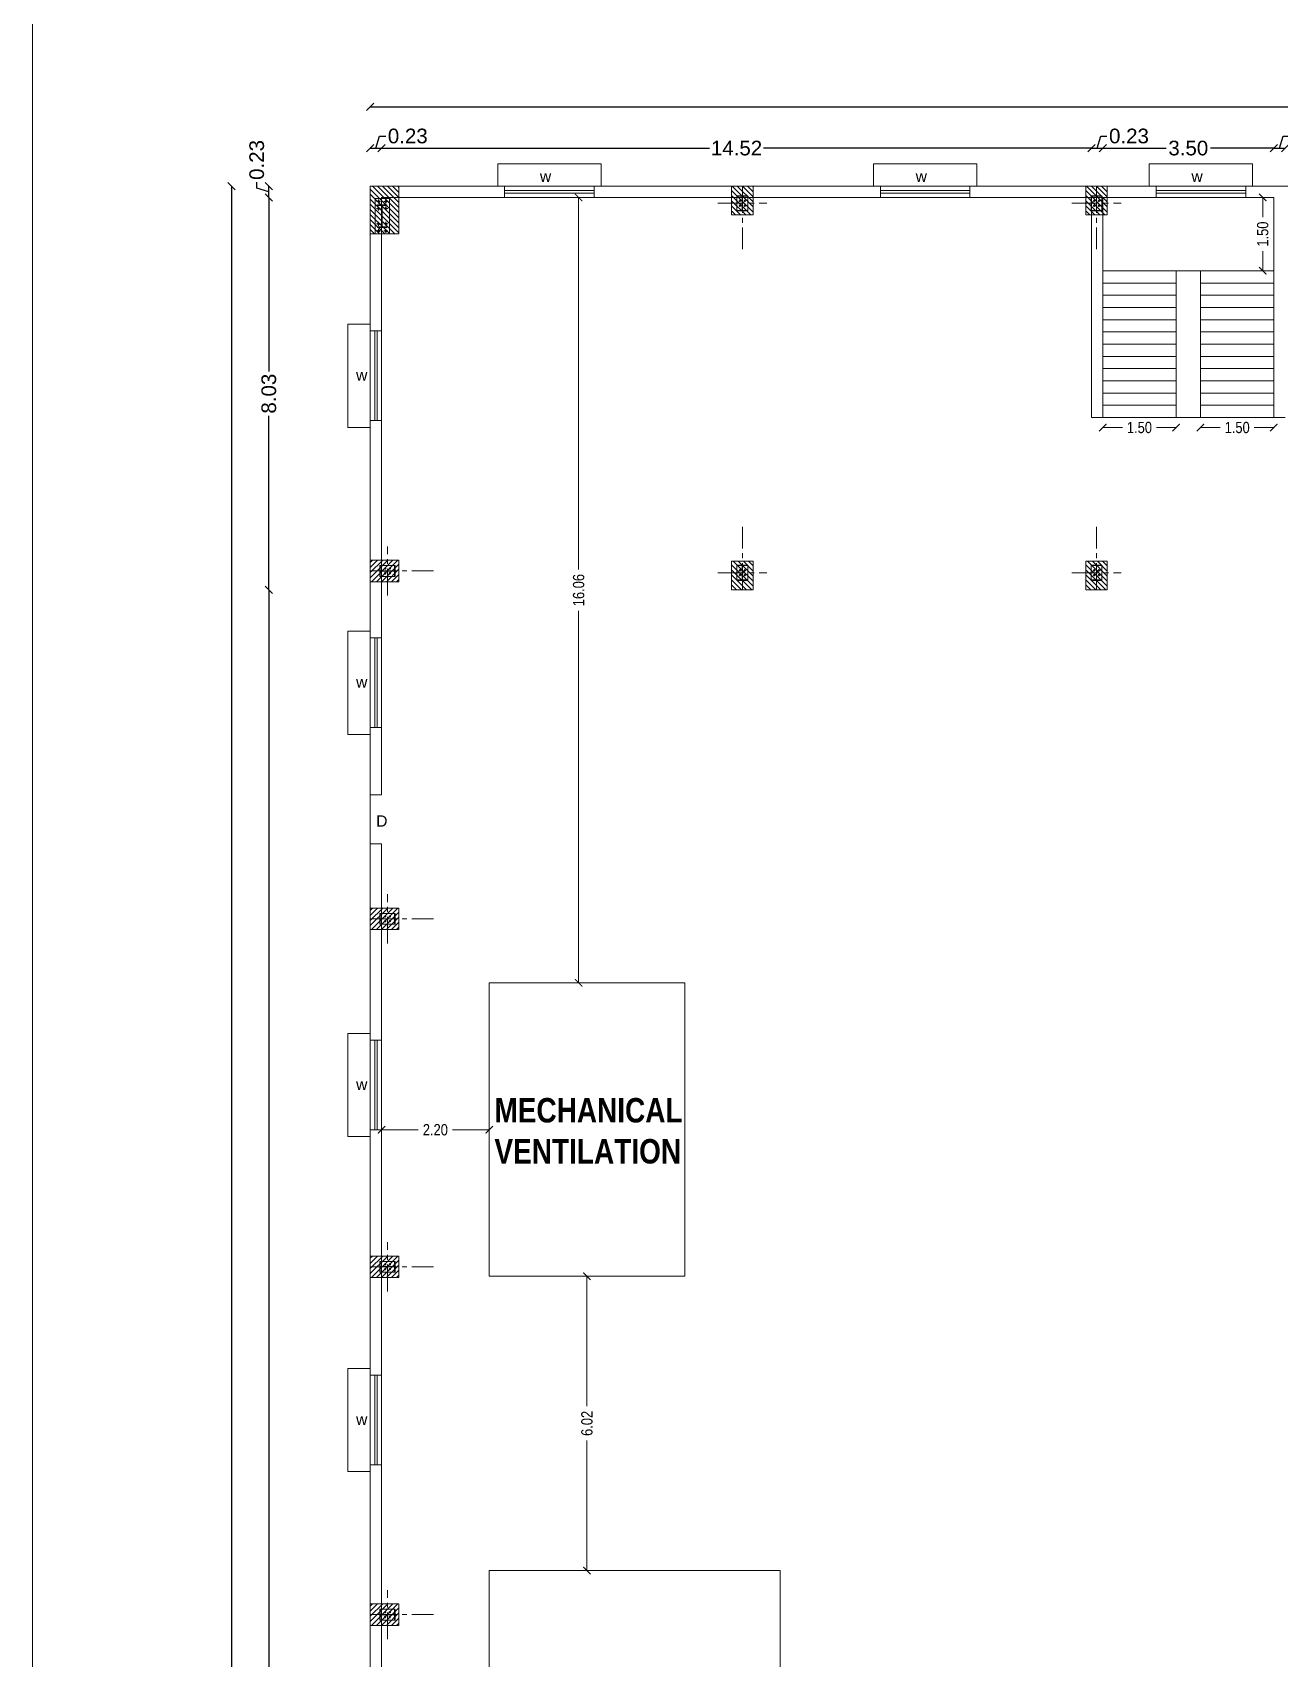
# Model space of a CAD drawing. Header units: metres. Extents: x -1560405 to -1559609, y 42907 to 43310.
# Drawn here: x -1559943.01 to -1559917.51, y 43081.44 to 43114.69 of the extents above; entities that cross this region are included whole.
import ezdxf

# ---------------------------------------------------------------- set-up
doc = ezdxf.new("R2010")
doc.units = ezdxf.units.M
doc.header["$LTSCALE"] = 750
doc.header["$MEASUREMENT"] = 0
doc.header["$PDMODE"] = 35
doc.header["$PDSIZE"] = 50
doc.linetypes.add('CENTER2', pattern=[1.125, 0.75, -0.125, 0.125, -0.125])
doc.linetypes.add('DASHED2', pattern=[9.525, 6.35, -3.175])
doc.layers.get('0').update_dxf_attribs({"lineweight": 5})
doc.layers.get('Defpoints').update_dxf_attribs({"lineweight": 0})
doc.layers.add('BLK_1_FLR_0_BLT_UP_AREA', color=1, linetype='Continuous', plot=False)
doc.layers.add('BLK_1_FLR_0_CARPET_AREA', color=10, linetype='Continuous')
doc.layers.add('BLK_1_FLR_0_REGULAR_ROOM_1', color=117, linetype='Continuous')
doc.layers.add('grid', color=253, linetype='Continuous', lineweight=5)
doc.styles.add('GLOBAL INFRA', font='ARIALNB.TTF', dxfattribs={"height": 0.3})
doc.styles.add('mani', font='swissc.ttf', dxfattribs={"height": 0.23})
doc.styles.get("Standard").update_dxf_attribs({"font": 'arial.ttf'})
doc.dimstyles.new('Civil Mt', dxfattribs={"dimtxt": 0.23, "dimasz": 0.15, "dimexe": 0, "dimexo": 0, "dimgap": 0.1, "dimtad": 0, "dimzin": 0, "dimdsep": 46, "dimtxsty": 'mani', "dimblk": 'ARCHTICK', "dimcen": 0, "dimse1": 1, "dimse2": 1, "dimclrd": 253, "dimclrt": 7, "dimadec": 0, "dimazin": 3, "dimtfac": 1, "dimtofl": 0, "dimtmove": 1, "dimatfit": 3, "dimfxl": 0, "dimfrac": 2, "dimtolj": 1, "dimtzin": 0, "dimlwd": 13, "dimarcsym": 0})
doc.dimstyles.new('Civil mt size large', dxfattribs={"dimtxt": 0.3, "dimasz": 0.15, "dimexe": 0, "dimexo": 0, "dimgap": 0.0625, "dimtad": 0, "dimzin": 0, "dimdsep": 46, "dimtxsty": 'Standard', "dimblk": 'OBLIQUE', "dimcen": 0, "dimse1": 1, "dimse2": 1, "dimclrd": 253, "dimclrt": 7, "dimadec": 0, "dimazin": 3, "dimtfac": 1, "dimtofl": 0, "dimtmove": 1, "dimatfit": 3, "dimfxl": 0, "dimfrac": 2, "dimtolj": 1, "dimtzin": 0, "dimarcsym": 0})
pattern_1 = [(315, (-1558543.63683, 45782.80781), (0.0517071834, 0.0517071834), [])]
pattern_2 = [(315, (-1558536.39282, 45782.80781), (0.0517071834, 0.0517071834), [])]

# ---------------------------------------------------------------- blocks, each defined once
blk = doc.blocks.new('Z$W@#0BBF08D7')
for p, q in [((84, 42), (0, 42)), ((42, 84), (42, 0))]:
    blk.add_line(p, q)
blk.add_circle((42, 42), 21)
blk = doc.blocks.new('Z$W@#71D679F2')
at = {"color": 1}
for points in [[(0, 300), (740, 300), (740, 0), (0, 0)], [(135, 50), (135, 250), (145, 250), (145, 50)], [(145, 147), (595, 147), (595, 152), (145, 152)], [(605, 50), (605, 250), (595, 250), (595, 50)]]:
    blk.add_lwpolyline(points, close=True, dxfattribs=at)
for p in [(18, 183), (18, 33), (168, 183), (168, 33)]:
    blk.add_blockref('Z$W@#0BBF08D7', p)
at = {"xscale": -1}
for p in [(572, 183), (572, 33), (722, 183), (722, 33)]:
    blk.add_blockref('Z$W@#0BBF08D7', p, dxfattribs=at)
blk = doc.blocks.new('_ArchTick')
at = {"color": 0, "linetype": 'ByBlock', "const_width": 0.15}
blk.add_lwpolyline([(-0.5, -0.5), (0.5, 0.5)], dxfattribs=at)
blk = doc.blocks.new('*D481')
at = {"color": 253, "lineweight": 13}
for p, q in [((-1559921.124, 43106.611), (-1559920.723, 43106.611)), ((-1559919.624, 43106.611), (-1559920.026, 43106.611))]:
    blk.add_line(p, q, dxfattribs=at)
at = {"layer": 'Defpoints', "color": 0}
for p in [(-1559921.124, 43106.816), (-1559921.124, 43106.611), (-1559919.624, 43106.816)]:
    blk.add_point(p, dxfattribs=at)
at = {"color": 253, "lineweight": 13, "xscale": 0.15, "yscale": 0.15, "zscale": 0.15, "rotation": 180}
blk.add_blockref('_ArchTick', (-1559921.124, 43106.611), dxfattribs=at)
at = {"color": 253, "lineweight": 13, "xscale": 0.15, "yscale": 0.15, "zscale": 0.15}
blk.add_blockref('_ArchTick', (-1559919.624, 43106.611), dxfattribs=at)
at = {"color": 7, "lineweight": -3, "insert": (-1559920.374, 43106.611), "char_height": 0.23, "attachment_point": 5, "style": 'mani'}
blk.add_mtext('\\A1;1.50', dxfattribs=at)
blk = doc.blocks.new('*D482')
at = {"color": 253, "lineweight": 13}
for p, q in [((-1559919.125, 43106.611), (-1559918.723, 43106.611)), ((-1559917.625, 43106.611), (-1559918.027, 43106.611))]:
    blk.add_line(p, q, dxfattribs=at)
at = {"layer": 'Defpoints', "color": 0}
for p in [(-1559919.125, 43106.817), (-1559917.625, 43106.817), (-1559917.625, 43106.611)]:
    blk.add_point(p, dxfattribs=at)
at = {"color": 253, "lineweight": 13, "xscale": 0.15, "yscale": 0.15, "zscale": 0.15, "rotation": 180}
blk.add_blockref('_ArchTick', (-1559919.125, 43106.611), dxfattribs=at)
at = {"color": 253, "lineweight": 13, "xscale": 0.15, "yscale": 0.15, "zscale": 0.15}
blk.add_blockref('_ArchTick', (-1559917.625, 43106.611), dxfattribs=at)
at = {"color": 7, "lineweight": -3, "insert": (-1559918.375, 43106.611), "char_height": 0.23, "attachment_point": 5, "style": 'mani'}
blk.add_mtext('\\A1;1.50', dxfattribs=at)
blk = doc.blocks.new('*D483')
at = {"color": 253, "lineweight": 13}
for p, q in [((-1559917.852, 43111.317), (-1559917.852, 43110.915)), ((-1559917.852, 43109.817), (-1559917.852, 43110.219))]:
    blk.add_line(p, q, dxfattribs=at)
at = {"layer": 'Defpoints', "color": 0}
for p in [(-1559917.852, 43111.317), (-1559917.852, 43111.317), (-1559917.852, 43109.817)]:
    blk.add_point(p, dxfattribs=at)
at = {"color": 253, "lineweight": 13, "xscale": 0.15, "yscale": 0.15, "zscale": 0.15}
for p, rotation in [((-1559917.852, 43111.317), 90), ((-1559917.852, 43109.817), 270)]:
    blk.add_blockref('_ArchTick', p, dxfattribs=dict(at, rotation=rotation))
at = {"color": 7, "lineweight": -3, "insert": (-1559917.852, 43110.567), "char_height": 0.23, "attachment_point": 5, "rotation": 90, "style": 'mani'}
blk.add_mtext('\\A1;1.50', dxfattribs=at)
blk = doc.blocks.new('_Oblique')
at = {"color": 0, "linetype": 'ByBlock', "lineweight": -2}
blk.add_line((-0.5, -0.5), (0.5, 0.5), dxfattribs=at)
blk = doc.blocks.new('*D525')
at = {"color": 253, "lineweight": -2}
for p, q in [((-1559935.989, 43112.325), (-1559935.915, 43112.572)), ((-1559935.915, 43112.572), (-1559935.79, 43112.572)), ((-1559936.104, 43112.325), (-1559935.874, 43112.325))]:
    blk.add_line(p, q, dxfattribs=at)
at = {"layer": 'Defpoints', "color": 0}
for p in [(-1559935.874, 43112.325), (-1559936.104, 43110.203), (-1559935.874, 43110.203)]:
    blk.add_point(p, dxfattribs=at)
at = {"color": 253, "lineweight": -2, "xscale": 0.15, "yscale": 0.15, "zscale": 0.15, "rotation": 180}
blk.add_blockref('_Oblique', (-1559936.104, 43112.325), dxfattribs=at)
at = {"color": 253, "lineweight": -2, "xscale": 0.15, "yscale": 0.15, "zscale": 0.15}
blk.add_blockref('_Oblique', (-1559935.874, 43112.325), dxfattribs=at)
at = {"color": 7, "insert": (-1559935.338, 43112.572), "char_height": 0.3, "attachment_point": 5}
blk.add_mtext('\\A1;0.23', dxfattribs=at)
blk = doc.blocks.new('*D526')
at = {"color": 253, "lineweight": -2}
for p, q in [((-1559935.874, 43112.325), (-1559929.167, 43112.325)), ((-1559921.354, 43112.325), (-1559928.061, 43112.325))]:
    blk.add_line(p, q, dxfattribs=at)
at = {"layer": 'Defpoints', "color": 0}
for p in [(-1559921.354, 43112.325), (-1559935.874, 43110.203), (-1559921.354, 43110.203, 0)]:
    blk.add_point(p, dxfattribs=at)
at = {"color": 253, "lineweight": -2, "xscale": 0.15, "yscale": 0.15, "zscale": 0.15, "rotation": 180}
blk.add_blockref('_Oblique', (-1559935.874, 43112.325), dxfattribs=at)
at = {"color": 253, "lineweight": -2, "xscale": 0.15, "yscale": 0.15, "zscale": 0.15}
blk.add_blockref('_Oblique', (-1559921.354, 43112.325), dxfattribs=at)
at = {"color": 7, "insert": (-1559928.614, 43112.325), "char_height": 0.3, "attachment_point": 5}
blk.add_mtext('\\A1;14.52', dxfattribs=at)
blk = doc.blocks.new('*D527')
at = {"color": 253, "lineweight": -2}
for p, q in [((-1559921.239, 43112.325), (-1559921.165, 43112.572)), ((-1559921.165, 43112.572), (-1559921.04, 43112.572)), ((-1559921.354, 43112.325), (-1559921.124, 43112.325))]:
    blk.add_line(p, q, dxfattribs=at)
at = {"layer": 'Defpoints', "color": 0}
for p in [(-1559921.124, 43112.325), (-1559921.354, 43110.767, 0), (-1559921.124, 43110.767, 0)]:
    blk.add_point(p, dxfattribs=at)
at = {"color": 253, "lineweight": -2, "xscale": 0.15, "yscale": 0.15, "zscale": 0.15, "rotation": 180}
blk.add_blockref('_Oblique', (-1559921.354, 43112.325), dxfattribs=at)
at = {"color": 253, "lineweight": -2, "xscale": 0.15, "yscale": 0.15, "zscale": 0.15}
blk.add_blockref('_Oblique', (-1559921.124, 43112.325), dxfattribs=at)
at = {"color": 7, "insert": (-1559920.588, 43112.572), "char_height": 0.3, "attachment_point": 5}
blk.add_mtext('\\A1;0.23', dxfattribs=at)
blk = doc.blocks.new('*D528')
at = {"color": 253, "lineweight": -2}
for p, q in [((-1559921.124, 43112.325), (-1559919.826, 43112.325)), ((-1559917.625, 43112.325), (-1559918.923, 43112.325))]:
    blk.add_line(p, q, dxfattribs=at)
at = {"layer": 'Defpoints', "color": 0}
for p in [(-1559917.625, 43112.325), (-1559917.625, 43110.849, 0), (-1559921.124, 43110.767, 0)]:
    blk.add_point(p, dxfattribs=at)
at = {"color": 253, "lineweight": -2, "xscale": 0.15, "yscale": 0.15, "zscale": 0.15, "rotation": 180}
blk.add_blockref('_Oblique', (-1559921.124, 43112.325), dxfattribs=at)
at = {"color": 253, "lineweight": -2, "xscale": 0.15, "yscale": 0.15, "zscale": 0.15}
blk.add_blockref('_Oblique', (-1559917.625, 43112.325), dxfattribs=at)
at = {"color": 7, "insert": (-1559919.375, 43112.325), "char_height": 0.3, "attachment_point": 5}
blk.add_mtext('\\A1;3.50', dxfattribs=at)
blk = doc.blocks.new('*D529')
at = {"color": 253, "lineweight": -2}
for p, q in [((-1559917.51, 43112.325), (-1559917.436, 43112.572)), ((-1559917.436, 43112.572), (-1559917.311, 43112.572)), ((-1559917.625, 43112.325), (-1559917.395, 43112.325))]:
    blk.add_line(p, q, dxfattribs=at)
at = {"layer": 'Defpoints', "color": 0}
for p in [(-1559917.395, 43112.325), (-1559917.625, 43111.177, 0), (-1559917.395, 43111.177, 0)]:
    blk.add_point(p, dxfattribs=at)
at = {"color": 253, "lineweight": -2, "xscale": 0.15, "yscale": 0.15, "zscale": 0.15, "rotation": 180}
blk.add_blockref('_Oblique', (-1559917.625, 43112.325), dxfattribs=at)
at = {"color": 253, "lineweight": -2, "xscale": 0.15, "yscale": 0.15, "zscale": 0.15}
blk.add_blockref('_Oblique', (-1559917.395, 43112.325), dxfattribs=at)
at = {"color": 7, "insert": (-1559916.859, 43112.572), "char_height": 0.3, "attachment_point": 5}
blk.add_mtext('\\A1;0.23', dxfattribs=at)
blk = doc.blocks.new('*D532')
at = {"color": 253, "lineweight": -2}
for p, q in [((-1559936.104, 43113.171), (-1559882.081, 43113.171)), ((-1559826.714, 43113.171), (-1559880.738, 43113.171))]:
    blk.add_line(p, q, dxfattribs=at)
at = {"layer": 'Defpoints', "color": 0}
for p in [(-1559936.104, 43113.171), (-1559936.104, 43111.548), (-1559826.714, 43111.548)]:
    blk.add_point(p, dxfattribs=at)
at = {"color": 253, "lineweight": -2, "xscale": 0.15, "yscale": 0.15, "zscale": 0.15, "rotation": 180}
blk.add_blockref('_Oblique', (-1559936.104, 43113.171), dxfattribs=at)
at = {"color": 253, "lineweight": -2, "xscale": 0.15, "yscale": 0.15, "zscale": 0.15}
blk.add_blockref('_Oblique', (-1559826.714, 43113.171), dxfattribs=at)
at = {"color": 7, "insert": (-1559881.409, 43113.171), "char_height": 0.3, "attachment_point": 5}
blk.add_mtext('\\A1;109.39', dxfattribs=at)
blk = doc.blocks.new('*D492')
at = {"color": 253, "lineweight": -2}
for p, q in [((-1559938.179, 43103.29), (-1559938.179, 43040.974)), ((-1559938.179, 42977.315), (-1559938.179, 43039.632))]:
    blk.add_line(p, q, dxfattribs=at)
at = {"layer": 'Defpoints', "color": 0}
for p in [(-1559938.179, 43103.29), (-1559934.983, 43103.29, 0), (-1559934.983, 42977.315, 0)]:
    blk.add_point(p, dxfattribs=at)
at = {"color": 253, "lineweight": -2, "xscale": 0.15, "yscale": 0.15, "zscale": 0.15}
for p, rotation in [((-1559938.179, 43103.29), 90), ((-1559938.179, 42977.315), 270)]:
    blk.add_blockref('_Oblique', p, dxfattribs=dict(at, rotation=rotation))
at = {"color": 7, "insert": (-1559938.179, 43040.303), "char_height": 0.3, "attachment_point": 5, "rotation": 90}
blk.add_mtext('\\A1;125.97', dxfattribs=at)
blk = doc.blocks.new('*D493')
at = {"color": 253, "lineweight": -2}
for p, q in [((-1559938.179, 43111.317), (-1559938.179, 43107.756)), ((-1559938.179, 43103.29), (-1559938.179, 43106.851))]:
    blk.add_line(p, q, dxfattribs=at)
at = {"layer": 'Defpoints', "color": 0}
for p in [(-1559938.179, 43111.317), (-1559934.259, 43111.317), (-1559934.259, 43103.29, 0)]:
    blk.add_point(p, dxfattribs=at)
at = {"color": 253, "lineweight": -2, "xscale": 0.15, "yscale": 0.15, "zscale": 0.15}
for p, rotation in [((-1559938.179, 43111.317), 90), ((-1559938.179, 43103.29), 270)]:
    blk.add_blockref('_Oblique', p, dxfattribs=dict(at, rotation=rotation))
at = {"color": 7, "insert": (-1559938.179, 43107.304), "char_height": 0.3, "attachment_point": 5, "rotation": 90}
blk.add_mtext('\\A1;8.03', dxfattribs=at)
blk = doc.blocks.new('*D549')
at = {"color": 253, "lineweight": -2}
for p, q in [((-1559938.426, 43111.506), (-1559938.426, 43111.631)), ((-1559938.179, 43111.432), (-1559938.426, 43111.506)), ((-1559938.179, 43111.317), (-1559938.179, 43111.548))]:
    blk.add_line(p, q, dxfattribs=at)
at = {"layer": 'Defpoints', "color": 0}
for p in [(-1559938.179, 43111.548), (-1559934.259, 43111.548), (-1559934.259, 43111.317)]:
    blk.add_point(p, dxfattribs=at)
at = {"color": 253, "lineweight": -2, "xscale": 0.15, "yscale": 0.15, "zscale": 0.15}
for p, rotation in [((-1559938.179, 43111.548), 90), ((-1559938.179, 43111.317), 270)]:
    blk.add_blockref('_Oblique', p, dxfattribs=dict(at, rotation=rotation))
at = {"color": 7, "insert": (-1559938.426, 43112.084), "char_height": 0.3, "attachment_point": 5, "rotation": 90}
blk.add_mtext('\\A1;0.23', dxfattribs=at)
blk = doc.blocks.new('*D494')
at = {"color": 253, "lineweight": -2}
for p, q in [((-1559938.942, 43111.548), (-1559938.942, 43036.755)), ((-1559938.942, 42960.623), (-1559938.942, 43035.416))]:
    blk.add_line(p, q, dxfattribs=at)
at = {"layer": 'Defpoints', "color": 0}
for p in [(-1559936.104, 43111.548), (-1559938.942, 42960.623), (-1559936.104, 42960.623, 0)]:
    blk.add_point(p, dxfattribs=at)
at = {"color": 253, "lineweight": -2, "xscale": 0.15, "yscale": 0.15, "zscale": 0.15}
for p, rotation in [((-1559938.942, 43111.548), 90), ((-1559938.942, 42960.623), 270)]:
    blk.add_blockref('_Oblique', p, dxfattribs=dict(at, rotation=rotation))
at = {"color": 7, "insert": (-1559938.942, 43036.085), "char_height": 0.3, "attachment_point": 5, "rotation": 90}
blk.add_mtext('\\A1;150.92', dxfattribs=at)
blk = doc.blocks.new('*D588')
at = {"color": 253, "lineweight": 13}
for p, q in [((-1559935.874, 43092.248), (-1559935.126, 43092.248)), ((-1559933.673, 43092.248), (-1559934.421, 43092.248))]:
    blk.add_line(p, q, dxfattribs=at)
at = {"layer": 'Defpoints', "color": 0}
for p in [(-1559935.874, 43092.248), (-1559935.874, 43092.248), (-1559933.673, 43092.254)]:
    blk.add_point(p, dxfattribs=at)
at = {"color": 253, "lineweight": 13, "xscale": 0.15, "yscale": 0.15, "zscale": 0.15, "rotation": 180}
blk.add_blockref('_ArchTick', (-1559935.874, 43092.248), dxfattribs=at)
at = {"color": 253, "lineweight": 13, "xscale": 0.15, "yscale": 0.15, "zscale": 0.15}
blk.add_blockref('_ArchTick', (-1559933.673, 43092.248), dxfattribs=at)
at = {"color": 7, "insert": (-1559934.774, 43092.248), "char_height": 0.23, "attachment_point": 5, "style": 'mani'}
blk.add_mtext('\\A1;2.20', dxfattribs=at)
blk = doc.blocks.new('*D589')
at = {"color": 253, "lineweight": 13}
for p, q in [((-1559931.673, 43089.254), (-1559931.673, 43086.596)), ((-1559931.673, 43083.234), (-1559931.673, 43085.892))]:
    blk.add_line(p, q, dxfattribs=at)
at = {"layer": 'Defpoints', "color": 0}
for p in [(-1559931.673, 43089.254), (-1559931.673, 43083.234), (-1559931.673, 43083.234)]:
    blk.add_point(p, dxfattribs=at)
at = {"color": 253, "lineweight": 13, "xscale": 0.15, "yscale": 0.15, "zscale": 0.15}
for p, rotation in [((-1559931.673, 43089.254), 90), ((-1559931.673, 43083.234), 270)]:
    blk.add_blockref('_ArchTick', p, dxfattribs=dict(at, rotation=rotation))
at = {"color": 7, "insert": (-1559931.673, 43086.244), "char_height": 0.23, "attachment_point": 5, "rotation": 90, "style": 'mani'}
blk.add_mtext('\\A1;6.02', dxfattribs=at)
blk = doc.blocks.new('*D600')
at = {"color": 253, "lineweight": 13}
for p, q in [((-1559931.843, 43111.317), (-1559931.843, 43103.711)), ((-1559931.843, 43095.254), (-1559931.843, 43102.86))]:
    blk.add_line(p, q, dxfattribs=at)
at = {"layer": 'Defpoints', "color": 0}
for p in [(-1559931.843, 43111.317), (-1559931.673, 43111.317), (-1559931.673, 43095.254)]:
    blk.add_point(p, dxfattribs=at)
at = {"color": 253, "lineweight": 13, "xscale": 0.15, "yscale": 0.15, "zscale": 0.15}
for p, rotation in [((-1559931.843, 43111.317), 90), ((-1559931.843, 43095.254), 270)]:
    blk.add_blockref('_ArchTick', p, dxfattribs=dict(at, rotation=rotation))
at = {"color": 7, "insert": (-1559931.843, 43103.286), "char_height": 0.23, "attachment_point": 5, "rotation": 90, "style": 'mani'}
blk.add_mtext('\\A1;16.06', dxfattribs=at)
blk = doc.blocks.new('Z$W@#459304DB')
for p, q in [((44, 22), (0, 22)), ((22, 0), (22, 44))]:
    blk.add_line(p, q)
blk.add_circle((22, 22), 11)
blk = doc.blocks.new('Z$W@#47CD4689')
at = {"color": 1}
for points in [[(-210, 0), (-210, 225), (-200, 225), (-200, 0)], [(-210, 225), (110, 225), (110, 0), (-210, 0)], [(-200, 110), (100, 110), (100, 115), (-200, 115)], [(110, 0), (110, 225), (100, 225), (100, 0)]]:
    blk.add_lwpolyline(points, close=True, dxfattribs=at)
at = {"layer": 'grid', "linetype": 'CENTER2'}
for points in [[(-50, -404), (-50, 629)], [(-410, 113), (915, 113)]]:
    blk.add_lwpolyline(points, dxfattribs=at)
for p in [(-122, 141), (-122, 41), (-22, 141), (-22, 41)]:
    blk.add_blockref('Z$W@#459304DB', p)

msp = doc.modelspace()

# ---------------------------------------------------------------- hatches: boundary and pattern name
at = {"linetype": 'Continuous'}
h = msp.add_hatch(dxfattribs=at)
h.set_pattern_fill('ANSI31', scale=0.585, angle=-90)
h.set_pattern_definition([(315, (-1558581.90021, 45796.85523), (0.0517071834, 0.0517071834), [])])
h.paths.add_polyline_path([(-1559935.5192, 43111.5476), (-1559935.5192, 43110.5726), (-1559936.1042, 43110.5726), (-1559936.1042, 43111.5476)])
h = msp.add_hatch(dxfattribs=at)
h.set_pattern_fill('ANSI31', scale=0.585, angle=-90)
h.set_pattern_definition(pattern_1)
h.paths.add_polyline_path([(-1559928.71457, 43110.9626), (-1559928.71457, 43111.5476), (-1559928.27582, 43111.5476), (-1559928.27582, 43110.9626)])
h = msp.add_hatch(dxfattribs=at)
h.set_pattern_fill('ANSI31', scale=0.585, angle=-90)
h.set_pattern_definition(pattern_2)
h.paths.add_polyline_path([(-1559921.47056, 43110.9626), (-1559921.47056, 43111.5476), (-1559921.03181, 43111.5476), (-1559921.03181, 43110.9626)])
h = msp.add_hatch(dxfattribs=at)
h.set_pattern_fill('ANSI31', scale=0.585)
h.set_pattern_definition([(45, (-1562670.309335, 44488.53593), (-0.0517071834, 0.0517071834), [])])
h.paths.add_polyline_path([(-1559935.5192, 43103.45819), (-1559936.1042, 43103.45819), (-1559936.1042, 43103.89694), (-1559935.5192, 43103.89694)])
h = msp.add_hatch(dxfattribs=at)
h.set_pattern_fill('ANSI31', scale=0.585, angle=-90)
h.set_pattern_definition(pattern_1)
h.paths.add_polyline_path([(-1559928.71457, 43103.87518), (-1559928.71457, 43103.29018), (-1559928.27582, 43103.29018), (-1559928.27582, 43103.87518)])
h = msp.add_hatch(dxfattribs=at)
h.set_pattern_fill('ANSI31', scale=0.585, angle=-90)
h.set_pattern_definition(pattern_2)
h.paths.add_polyline_path([(-1559921.47056, 43103.87518), (-1559921.47056, 43103.29018), (-1559921.03181, 43103.29018), (-1559921.03181, 43103.87518)])
h = msp.add_hatch(dxfattribs=at)
h.set_pattern_fill('ANSI31', scale=0.585)
h.set_pattern_definition([(45, (-1562670.309335, 44481.42094), (-0.0517071834, 0.0517071834), [])])
h.paths.add_polyline_path([(-1559935.5192, 43096.34319), (-1559936.1042, 43096.34319), (-1559936.1042, 43096.78194), (-1559935.5192, 43096.78194)])
h = msp.add_hatch(dxfattribs=at)
h.set_pattern_fill('ANSI31', scale=0.585)
h.set_pattern_definition([(45, (-1562670.309335, 44474.30594), (-0.0517071834, 0.0517071834), [])])
h.paths.add_polyline_path([(-1559935.5192, 43089.2282), (-1559936.1042, 43089.2282), (-1559936.1042, 43089.66695), (-1559935.5192, 43089.66695)])
h = msp.add_hatch(dxfattribs=at)
h.set_pattern_fill('ANSI31', scale=0.585)
h.set_pattern_definition([(45, (-1562670.309335, 44467.19095), (-0.0517071834, 0.0517071834), [])])
h.paths.add_polyline_path([(-1559935.5192, 43082.11321), (-1559936.1042, 43082.11321), (-1559936.1042, 43082.55196), (-1559935.5192, 43082.55196)])

# ---------------------------------------------------------------- linework, layer by layer
at = {"color": 7, "linetype": 'DASHED2', "ltscale": 0.2}
for p, q in [((-1559933.49666, 43111.5476), (-1559933.49666, 43112.0076)), ((-1559933.49666, 43112.0076), (-1559931.38469, 43112.0076)), ((-1559931.38469, 43112.0076), (-1559931.38469, 43111.5476)), ((-1559925.81171, 43111.5476), (-1559925.81171, 43112.0076)), ((-1559925.81171, 43112.0076), (-1559923.69974, 43112.0076)), ((-1559923.69974, 43112.0076), (-1559923.69974, 43111.5476)), ((-1559920.17185, 43111.5476), (-1559920.17185, 43112.0076)), ((-1559920.17185, 43112.0076), (-1559918.05988, 43112.0076)), ((-1559918.05988, 43112.0076), (-1559918.05988, 43111.5476)), ((-1559936.1042, 43108.72569), (-1559936.5642, 43108.72569)), ((-1559936.5642, 43108.72569), (-1559936.5642, 43106.61372)), ((-1559936.5642, 43106.61372), (-1559936.1042, 43106.61372)), ((-1559936.1042, 43102.44815), (-1559936.5642, 43102.44815)), ((-1559936.5642, 43102.44815), (-1559936.5642, 43100.33618)), ((-1559936.5642, 43100.33618), (-1559936.1042, 43100.33618)), ((-1559936.1042, 43094.22019), (-1559936.5642, 43094.22019)), ((-1559936.5642, 43094.22019), (-1559936.5642, 43092.10822)), ((-1559936.5642, 43092.10822), (-1559936.1042, 43092.10822)), ((-1559936.1042, 43087.3687), (-1559936.5642, 43087.3687)), ((-1559936.5642, 43087.3687), (-1559936.5642, 43085.25673)), ((-1559936.5642, 43085.25673), (-1559936.1042, 43085.25673))]:
    msp.add_line(p, q, dxfattribs=at)
at = {"color": 7}
for p, q in [((-1559933.35666, 43111.5476), (-1559933.49666, 43111.5476)), ((-1559925.67171, 43111.5476), (-1559925.81171, 43111.5476)), ((-1559920.03185, 43111.5476), (-1559920.17185, 43111.5476)), ((-1559921.35444, 43106.81629, 0), (-1559921.35444, 43111.3176)), ((-1559921.12444, 43106.81634, 0), (-1559921.12444, 43111.31764)), ((-1559917.62521, 43111.31697, 0), (-1559917.6244, 43106.81697, 0)), ((-1559917.62494, 43109.81697, 0), (-1559921.12494, 43109.81634, 0)), ((-1559919.62489, 43109.56661, 0), (-1559921.12494, 43109.56634, 0)), ((-1559919.62494, 43109.81661, 0), (-1559919.6244, 43106.81661, 0)), ((-1559919.12494, 43109.8167, 0), (-1559919.1244, 43106.8167, 0)), ((-1559917.62494, 43109.56697, 0), (-1559919.12489, 43109.5667, 0)), ((-1559919.62485, 43109.31661, 0), (-1559921.12489, 43109.31634, 0)), ((-1559917.62489, 43109.31697, 0), (-1559919.12485, 43109.3167, 0)), ((-1559919.6248, 43109.06661, 0), (-1559921.12485, 43109.06634, 0)), ((-1559917.62485, 43109.06697, 0), (-1559919.1248, 43109.0667, 0)), ((-1559919.62476, 43108.81661, 0), (-1559921.1248, 43108.81634, 0)), ((-1559919.62471, 43108.56661, 0), (-1559921.12476, 43108.56634, 0)), ((-1559917.6248, 43108.81697, 0), (-1559919.12476, 43108.8167, 0)), ((-1559917.62476, 43108.56697, 0), (-1559919.12471, 43108.5667, 0)), ((-1559919.62467, 43108.31661, 0), (-1559921.12471, 43108.31634, 0)), ((-1559917.62471, 43108.31697, 0), (-1559919.12467, 43108.3167, 0)), ((-1559919.62462, 43108.06661, 0), (-1559921.12467, 43108.06634, 0)), ((-1559917.62467, 43108.06697, 0), (-1559919.12462, 43108.0667, 0)), ((-1559919.62458, 43107.81661, 0), (-1559921.12462, 43107.81634, 0)), ((-1559919.62453, 43107.56661, 0), (-1559921.12458, 43107.56634, 0)), ((-1559917.62462, 43107.81697, 0), (-1559919.12458, 43107.8167, 0)), ((-1559917.62458, 43107.56697, 0), (-1559919.12453, 43107.5667, 0)), ((-1559919.62449, 43107.31661, 0), (-1559921.12453, 43107.31634, 0)), ((-1559917.62453, 43107.31697, 0), (-1559919.12449, 43107.3167, 0)), ((-1559919.62444, 43107.06661, 0), (-1559921.12449, 43107.06634, 0)), ((-1559917.62449, 43107.06697, 0), (-1559919.12444, 43107.0667, 0)), ((-1559921.12444, 43106.81634, 0), (-1559921.35444, 43106.81629, 0)), ((-1559917.62444, 43106.81697, 0), (-1559921.12444, 43106.81634, 0)), ((-1559917.6244, 43106.81697, 0), (-1559917.3944, 43106.81701, 0)), ((-1559935.8742, 43099.09739), (-1559936.1042, 43099.09739)), ((-1559935.8742, 43098.09739), (-1559936.1042, 43098.09739))]:
    msp.add_line(p, q, dxfattribs=at)
at = {"color": 7, "ltscale": 0.2}
for p, q in [((-1559933.35666, 43111.5476), (-1559933.35666, 43111.3176)), ((-1559931.52469, 43111.3176), (-1559931.52469, 43111.5476)), ((-1559925.67171, 43111.5476), (-1559925.67171, 43111.3176)), ((-1559923.83974, 43111.3176), (-1559923.83974, 43111.5476)), ((-1559920.03185, 43111.5476), (-1559920.03185, 43111.3176)), ((-1559918.19988, 43111.3176), (-1559918.19988, 43111.5476)), ((-1559933.35666, 43111.45796), (-1559931.52469, 43111.45796)), ((-1559933.35666, 43111.43256), (-1559933.35666, 43111.43256)), ((-1559933.35666, 43111.40716), (-1559931.52469, 43111.40716)), ((-1559931.52469, 43111.43256), (-1559931.52469, 43111.43256)), ((-1559925.67171, 43111.45796), (-1559923.83974, 43111.45796)), ((-1559925.67171, 43111.43256), (-1559925.67171, 43111.43256)), ((-1559925.67171, 43111.40716), (-1559923.83974, 43111.40716)), ((-1559923.83974, 43111.43256), (-1559923.83974, 43111.43256)), ((-1559920.03185, 43111.45796), (-1559918.19988, 43111.45796)), ((-1559920.03185, 43111.43256), (-1559920.03185, 43111.43256)), ((-1559920.03185, 43111.40716), (-1559918.19988, 43111.40716)), ((-1559918.19988, 43111.43256), (-1559918.19988, 43111.43256)), ((-1559935.8742, 43108.58569), (-1559936.1042, 43108.58569)), ((-1559936.01457, 43106.75372), (-1559936.01457, 43108.58569)), ((-1559935.98917, 43108.58569), (-1559935.98917, 43108.58569)), ((-1559935.96377, 43106.75372), (-1559935.96377, 43108.58569)), ((-1559936.1042, 43106.75372), (-1559935.8742, 43106.75372)), ((-1559935.98917, 43106.75372), (-1559935.98917, 43106.75372)), ((-1559935.8742, 43102.30815), (-1559936.1042, 43102.30815)), ((-1559936.01457, 43100.47618), (-1559936.01457, 43102.30815)), ((-1559935.98917, 43102.30815), (-1559935.98917, 43102.30815)), ((-1559935.96377, 43100.47618), (-1559935.96377, 43102.30815)), ((-1559936.1042, 43100.47618), (-1559935.8742, 43100.47618)), ((-1559935.98917, 43100.47618), (-1559935.98917, 43100.47618)), ((-1559935.8742, 43094.08019), (-1559936.1042, 43094.08019)), ((-1559936.01457, 43092.24822), (-1559936.01457, 43094.08019)), ((-1559935.98917, 43094.08019), (-1559935.98917, 43094.08019)), ((-1559935.96377, 43092.24822), (-1559935.96377, 43094.08019)), ((-1559936.1042, 43092.24822), (-1559935.8742, 43092.24822)), ((-1559935.98917, 43092.24822), (-1559935.98917, 43092.24822)), ((-1559935.8742, 43087.2287), (-1559936.1042, 43087.2287)), ((-1559936.01457, 43085.39673), (-1559936.01457, 43087.2287)), ((-1559935.98917, 43087.2287), (-1559935.98917, 43087.2287)), ((-1559935.96377, 43085.39673), (-1559935.96377, 43087.2287)), ((-1559936.1042, 43085.39673), (-1559935.8742, 43085.39673)), ((-1559935.98917, 43085.39673), (-1559935.98917, 43085.39673))]:
    msp.add_line(p, q, dxfattribs=at)
at = {"color": 7}
for points in [[(-1559608.97831, 43167.13879), (-1559943.01255, 43167.13879), (-1559943.01255, 42906.74882), (-1559608.97831, 42906.74882)], [(-1559936.1042, 42960.62268), (-1559936.1042, 43111.5476), (-1559826.71409, 43111.5476), (-1559826.7142, 42960.62268)], [(-1559933.67298, 43095.2541), (-1559929.67298, 43095.2541), (-1559929.67298, 43089.2541), (-1559933.67298, 43089.2541)], [(-1559933.67298, 43083.23447), (-1559927.72303, 43083.23447), (-1559927.72303, 43077.23447), (-1559933.67298, 43077.23447)]]:
    msp.add_lwpolyline(points, close=True, dxfattribs=at)
at = {"color": 7, "linetype": 'Continuous'}
msp.add_lwpolyline([(-1559935.5192, 43110.5726), (-1559935.5192, 43111.5476), (-1559936.1042, 43111.5476), (-1559936.1042, 43110.5726)], close=True, dxfattribs=at)
for points, elevation in [([(-1559928.27582, 43110.9626), (-1559928.27582, 43111.5476), (-1559928.71457, 43111.5476), (-1559928.71457, 43110.9626)], 94.40535), ([(-1559921.03181, 43110.9626), (-1559921.03181, 43111.5476), (-1559921.47056, 43111.5476), (-1559921.47056, 43110.9626)], 94.40535), ([(-1559935.5192, 43103.89694), (-1559936.1042, 43103.89694), (-1559936.1042, 43103.45819), (-1559935.5192, 43103.45819)], 0.00422), ([(-1559928.27582, 43103.87518), (-1559928.27582, 43103.29018), (-1559928.71457, 43103.29018), (-1559928.71457, 43103.87518)], 94.40535), ([(-1559921.03181, 43103.87518), (-1559921.03181, 43103.29018), (-1559921.47056, 43103.29018), (-1559921.47056, 43103.87518)], 94.40535), ([(-1559935.5192, 43096.78194), (-1559936.1042, 43096.78194), (-1559936.1042, 43096.34319), (-1559935.5192, 43096.34319)], 0.004), ([(-1559935.5192, 43089.66695), (-1559936.1042, 43089.66695), (-1559936.1042, 43089.2282), (-1559935.5192, 43089.2282)], 0.00377), ([(-1559935.5192, 43082.55196), (-1559936.1042, 43082.55196), (-1559936.1042, 43082.11321), (-1559935.5192, 43082.11321)], 0.00355)]:
    msp.add_lwpolyline(points, close=True, dxfattribs=dict(at, elevation=elevation))
at = {"color": 7}
for points in [[(-1559935.8742, 43099.09739), (-1559935.8742, 43111.31697), (-1559917.62521, 43111.31697)], [(-1559935.8742, 43034.96675), (-1559935.8742, 43098.09739)]]:
    msp.add_lwpolyline(points, dxfattribs=at)
at = {"layer": 'BLK_1_FLR_0_BLT_UP_AREA', "color": 45, "const_width": 0.01}
msp.add_lwpolyline([(-1559936.1042, 42960.62268), (-1559826.71409, 42960.62268), (-1559826.71409, 43111.5476), (-1559936.1042, 43111.5476)], close=True, dxfattribs=at)
at = {"layer": 'BLK_1_FLR_0_CARPET_AREA', "color": 46, "const_width": 0.001}
msp.add_lwpolyline([(-1559921.36925, 42960.85268), (-1559921.37006, 42965.35264), (-1559917.64006, 42965.35331), (-1559917.64006, 42967.85105), (-1559896.27394, 42967.85105), (-1559896.27394, 42960.85268), (-1559826.9442, 42960.85268), (-1559826.9442, 43111.3176), (-1559935.8742, 43111.3176), (-1559935.8742, 42960.85268), (-1559921.36925, 42960.85268)], close=True, dxfattribs=at)
at = {"layer": 'BLK_1_FLR_0_REGULAR_ROOM_1', "color": 4, "const_width": 0.001, "elevation": 0}
msp.add_lwpolyline([(-1559921.36936, 42960.85268), (-1559921.37018, 42965.35264), (-1559917.64018, 42965.35331), (-1559917.64018, 42967.85105), (-1559896.27405, 42967.85105), (-1559896.27405, 42960.85268), (-1559826.94432, 42960.85268), (-1559826.94432, 43111.3176), (-1559935.87432, 43111.3176), (-1559935.87432, 42960.85268), (-1559921.36936, 42960.85268)], close=True, dxfattribs=at)

# ---------------------------------------------------------------- block references
at = {"color": 7, "yscale": 0.000975, "zscale": 0.000975}
for name, p, xscale, rotation in [('Z$W@#47CD4689', (-1559928.605, 43111.14785), 0.000975, 270), ('Z$W@#47CD4689', (-1559921.36099, 43111.14785), 0.000975, 270), ('Z$W@#71D679F2', (-1559936.0067, 43111.29406, 0.00466), 0.000975, 270.0000000000012), ('Z$W@#47CD4689', (-1559928.605, 43103.68993), -0.000975, 270), ('Z$W@#47CD4689', (-1559921.36099, 43103.68993), -0.000975, 270)]:
    msp.add_blockref(name, p, dxfattribs=dict(at, xscale=xscale, rotation=rotation))
at = {"color": 7, "xscale": 0.000975, "yscale": 0.000975, "zscale": 0.000975}
for p in [(-1559935.70457, 43103.56787, -94.40113), (-1559935.70457, 43096.45288, -94.40135), (-1559935.70457, 43089.33789, -94.40158), (-1559935.70457, 43082.22289, -94.4018)]:
    msp.add_blockref('Z$W@#47CD4689', p, dxfattribs=at)

# ---------------------------------------------------------------- texts
at = {"color": 7, "ltscale": 0.2}
for s, p in [('w', (-1559932.63591, 43111.63552)), ('w', (-1559924.95096, 43111.63552)), ('w', (-1559919.3111, 43111.63552)), ('w', (-1559936.39551, 43107.56892)), ('w', (-1559936.39551, 43101.29137)), ('D', (-1559935.98473, 43098.44889)), ('w', (-1559936.39551, 43093.06342)), ('w', (-1559936.39551, 43086.21193))]:
    msp.add_text(s, height=0.23, dxfattribs=at).set_placement(p)
at = {"color": 7, "style": 'GLOBAL INFRA'}
for s, p in [('MECHANICAL', (-1559933.56572, 43092.39801, -59.00586)), ('VENTILATION', (-1559933.56572, 43091.5592, -59.00586))]:
    msp.add_text(s, height=0.5, dxfattribs=at).set_placement(p)

# ---------------------------------------------------------------- dimensions: what is measured, and where the dimension line sits
at = {"color": 7}
for base, p1, p2, picture, middle in [((-1559936.1042, 43113.17074), (-1559826.71409, 43111.5476), (-1559936.1042, 43111.5476), '*D532', (-1559881.40915, 43113.17074)), ((-1559935.8742, 43112.32542), (-1559936.1042, 43110.20277), (-1559935.8742, 43110.20277), '*D525', (-1559935.7276, 43112.57244)), ((-1559921.35444, 43112.32542), (-1559935.8742, 43110.20277), (-1559921.35444, 43110.20277, 0), '*D526', (-1559928.61432, 43112.32542)), ((-1559921.12444, 43112.32542), (-1559921.35444, 43110.76681, 0), (-1559921.12444, 43110.76681, 0), '*D527', (-1559920.97784, 43112.57244)), ((-1559917.62513, 43112.32542), (-1559921.12444, 43110.76681, 0), (-1559917.62513, 43110.84881, 0), '*D528', (-1559919.37478, 43112.32542)), ((-1559917.39521, 43112.32542), (-1559917.62518, 43111.17688, 0), (-1559917.39521, 43111.17688, 0), '*D529', (-1559917.24859, 43112.57244))]:
    dim = msp.add_linear_dim(base=base, p1=p1, p2=p2, dimstyle='Civil mt size large', dxfattribs=at)
    dim.commit()
    dim.dimension.update_dxf_attribs({"geometry": picture, "text_midpoint": middle})
for base, p1, p2, picture, middle in [((-1559938.17918, 43111.5476), (-1559934.2586, 43111.31697), (-1559934.2586, 43111.5476), '*D549', (-1559938.4262, 43111.69389)), ((-1559938.94183, 42960.62268), (-1559936.1042, 43111.5476), (-1559936.10421, 42960.62268, 0), '*D494', (-1559938.94183, 43036.08514)), ((-1559938.17918, 43111.31697), (-1559934.2586, 43103.29018, 0), (-1559934.2586, 43111.31697), '*D493', (-1559938.17918, 43107.30357)), ((-1559938.17918, 43103.29018), (-1559934.98321, 42977.31543, 0), (-1559934.98321, 43103.29018, 0), '*D492', (-1559938.17918, 43040.3028))]:
    dim = msp.add_linear_dim(base=base, p1=p1, p2=p2, angle=90, dimstyle='Civil mt size large', dxfattribs=at)
    dim.commit()
    dim.dimension.update_dxf_attribs({"geometry": picture, "text_midpoint": middle})
at = {"color": 1}
for base, p1, p2, picture, middle in [((-1559931.84339, 43111.31697), (-1559931.67298, 43095.2541), (-1559931.67298, 43111.31697), '*D600', (-1559931.84339, 43103.28553)), ((-1559931.67298, 43083.23447), (-1559931.67298, 43089.2541), (-1559931.67298, 43083.23447), '*D589', (-1559931.67298, 43086.24429))]:
    dim = msp.add_linear_dim(base=base, p1=p1, p2=p2, angle=90, dimstyle='Civil Mt', dxfattribs=at)
    dim.commit()
    dim.dimension.update_dxf_attribs({"geometry": picture, "text_midpoint": middle})
at = {"color": 1, "lineweight": -3}
for p1, p2, distance, picture, middle in [((-1559917.85212, 43109.81697, 0), (-1559917.85212, 43111.31697, 0), 0, '*D483', (-1559917.85212, 43110.56697, 0)), ((-1559919.6244, 43106.81634, 0), (-1559921.1244, 43106.81634, 0), 0.20511, '*D481', (-1559920.3744, 43106.61123, 0)), ((-1559919.12523, 43106.8167, 0), (-1559917.62523, 43106.8167, 0), -0.20547, '*D482', (-1559918.37523, 43106.61123, 0))]:
    dim = msp.add_aligned_dim(p1=p1, p2=p2, distance=distance, dimstyle='Civil Mt', dxfattribs=at)
    dim.commit()
    dim.dimension.update_dxf_attribs({"geometry": picture, "text_midpoint": middle})
at = {"color": 1}
dim = msp.add_linear_dim(base=(-1559935.8742, 43092.24822), p1=(-1559933.67298, 43092.2541), p2=(-1559935.8742, 43092.24822), dimstyle='Civil Mt', dxfattribs=at)
dim.commit()
dim.dimension.update_dxf_attribs({"geometry": '*D588', "text_midpoint": (-1559934.77359, 43092.24822)})

doc.saveas('drawing.dxf')
